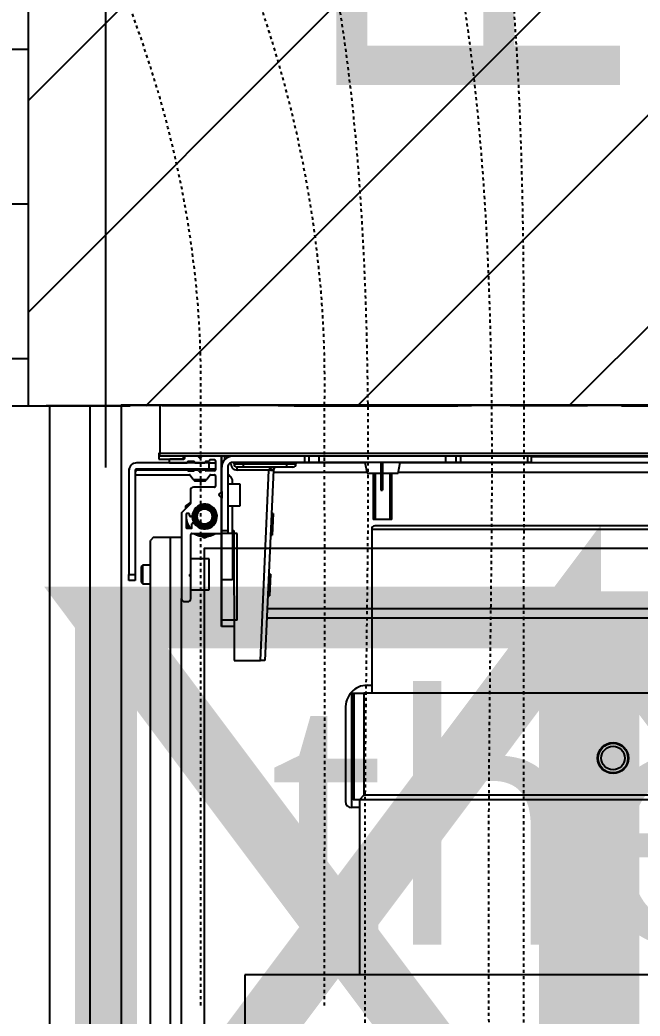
# Model space of a CAD drawing. Extents: x -2932 to 12371, y 2178 to 6224.
# Drawn here: x 4096.17 to 4116.22, y 3458.76 to 3490.94 of the extents above; entities that cross this region are included whole.
import ezdxf
from ezdxf import colors
from ezdxf.entities.mleader import LeaderData, LeaderLine
from ezdxf.math import Vec2, Vec3

# ---------------------------------------------------------------- set-up
doc = ezdxf.new("R2010")
doc.units = 0
doc.header["$PDMODE"] = 67
for name, pattern in [('prlm_ef', [0.165, 0.1, -0.065]), ('Style de ligne -1', [0.41664, 0.20828, -0.20836]), ('Style de ligne -13', [0.147638, 0.098425, -0.049213])]:
    doc.linetypes.add(name, pattern=pattern)
doc.layers.get('0').update_dxf_attribs({"color": 252})
for name, color, linetype, lineweight in [('_GAZELEC-BOITE INCORPO', 36, 'Continuous', 18), ('_GAZELEC-RESERVATION', 1, 'Continuous', 18), ('_GAZELEC-RESERVATION 2', 6, 'Continuous', 18)]:
    doc.layers.add(name, color=color, linetype=linetype, lineweight=lineweight)
for name, color, linetype in [('_GAZELEC-EAU CHAUDE', 1, 'Continuous'), ('B amÈnagement intÈrieur_Hatch', 252, 'Continuous'), ('B aménagement intérieur', 252, 'Continuous'), ('B Général', 252, 'Continuous'), ('C ANNOTATIONS-prestations', 252, 'Continuous'), ('D SURFACES-shab', 252, 'Continuous'), ('F REMPLISSAGE-vert clair', 252, 'Continuous'), ('F REMPLISSAGE-vert foncé', 252, 'Continuous'), ('F REMPLISSAGE-vert hachurÈ_Hatch', 252, 'Continuous'), ('F REMPLISSAGE-vert hachuré', 252, 'Continuous'), ('MTI900_Alu', 252, 'Continuous'), ('prlm-CHAUFF', 30, 'Continuous'), ('prlm-EAU-EF', 161, 'Continuous'), ('prlm-MOD-PB', 123, 'Continuous')]:
    doc.layers.add(name, color=color, linetype=linetype)
doc.styles.add('Arial', font='arial.ttf')
doc.styles.add('prlm-chauff', font='trebucbi.ttf', dxfattribs={"height": 18})
doc.styles.get("Standard").update_dxf_attribs({"font": 'isocp.shx', "height": 15})
doc.dimstyles.new('200', dxfattribs={"dimscale": 0.1, "dimtxt": 150, "dimasz": 25, "dimexe": 50, "dimexo": 50, "dimgap": 20, "dimtad": 1, "dimdec": 0, "dimdsep": 46, "dimtxsty": 'Arial', "dimblk1": 'DOTBLANK', "dimblk2": 'DOTBLANK', "dimsah": 1, "dimcen": 25, "dimclrd": 5, "dimclre": 5, "dimadec": 0, "dimazin": 0, "dimtfac": 1, "dimtdec": 0, "dimtmove": 0, "dimatfit": 3, "dimldrblk": 'DOTBLANK', "dimfxl": 50, "dimtolj": 1, "dimtzin": 0, "dimarcsym": 0})

# ---------------------------------------------------------------- blocks, each defined once
blk = doc.blocks.new('A n1.WC-plan-PMR')
at = {"layer": 'B Général', "linetype": 'Style de ligne -1', "ltscale": 25.4, "flags": 128}
blk.add_lwpolyline([(-114.5, 112.5), (15.5, 112.5), (15.5, 32.5), (-114.5, 32.5)], close=True, dxfattribs=at)
blk = doc.blocks.new('A n1.T2 A 108 (2D)')
at = {"layer": 'B amÈnagement intÈrieur_Hatch', "linetype": 'Continuous'}
h = blk.add_hatch(dxfattribs=at)
h.set_pattern_fill('F_P__SOFFITE', color=256, style=0, pattern_type=2)
h.set_pattern_definition([(45, (0, 0.2205), (-3.52778, 3.30729), [])])
h.paths.add_polyline_path([(228.137, -210.632), (321.137, -210.632), (321.137, -353.957), (228.137, -353.957)])
at = {"layer": 'F REMPLISSAGE-vert hachurÈ_Hatch', "linetype": 'Continuous'}
h = blk.add_hatch(dxfattribs=at)
h.set_pattern_fill('90-0_5 HYDROFUGE_0_5', color=256, angle=90, style=0, pattern_type=2)
h.set_pattern_definition([(180, (1.6667, -3e-21), (5e-14, 5), [])])
h.paths.add_polyline_path([(226.837, -353.957), (228.137, -353.957), (228.137, -210.632), (226.837, -210.632)])
at = {"layer": 'B aménagement intérieur', "linetype": 'Style de ligne -13', "ltscale": 25.4, "flags": 128}
blk.add_lwpolyline([(228.137, -210.632), (321.137, -210.632), (321.137, -353.957), (228.137, -353.957)], close=True, dxfattribs=at)
at = {"layer": 'B Général', "linetype": 'Continuous'}
for p, q in [((228.137, -353.957), (228.137, -210.632)), ((228.137, -353.957), (230.137, -353.957)), ((230.137, -392.957), (230.137, -353.957))]:
    blk.add_line(p, q, dxfattribs=at)
at = {"layer": 'D SURFACES-shab', "lineweight": 18, "flags": 128}
blk.add_lwpolyline([(228.137, -212.132), (321.137, -212.132), (321.137, -353.957), (228.137, -353.957)], close=True, dxfattribs=at)
at = {"layer": 'F REMPLISSAGE-vert clair'}
blk.add_line((228.837, -394.257), (228.837, -353.957), dxfattribs=at)
at = {"layer": 'F REMPLISSAGE-vert foncé'}
blk.add_line((228.837, -394.257), (228.837, -353.957), dxfattribs=at)
at = {"layer": 'F REMPLISSAGE-vert foncé', "linetype": 'Continuous'}
blk.add_line((230.137, -392.957), (230.137, -353.957), dxfattribs=at)
at = {"layer": 'F REMPLISSAGE-vert hachuré', "linetype": 'Continuous'}
blk.add_line((228.137, -353.957), (228.137, -210.632), dxfattribs=at)
at = {"layer": 'B Général', "xscale": -1, "rotation": 90}
blk.add_blockref('A n1.WC-plan-PMR', (288.737, -338.457), dxfattribs=at)
blk = doc.blocks.new('A n1.G 100_80')
at = {"layer": 'B Général', "linetype": 'Continuous'}
blk.add_line((48.52, 43.75), (48.52, -43.75), dxfattribs=at)
at = {"layer": 'B Général', "linetype": 'Continuous', "flags": 128}
blk.add_lwpolyline([(9.5, -45), (9.5, 45), (48.52, 45), (48.52, -45)], close=True, dxfattribs=at)
at = {"layer": 'C ANNOTATIONS-prestations'}
for p, q in [((46.87, 43.75), (46.87, -43.75)), ((46.97, -43.75), (46.97, 43.75)), ((46.85, 1.667), (46.85, -31.75)), ((41.65, -40.287), (41.65, 1.325)), ((41.95, -40.274), (41.95, 1.325)), ((46.35, -36.044), (46.35, 1.5)), ((46.65, 1.6), (46.65, -35.984)), ((46.67, -31.75), (46.67, -31.85)), ((46.87, -31.75), (46.67, -31.75)), ((46.67, -31.85), (46.67, -34.033)), ((46.67, -31.85), (46.87, -31.85)), ((46.87, -34.033), (46.67, -34.033)), ((46.67, -34.033), (46.67, -34.168)), ((46.67, -34.168), (46.67, -34.5)), ((46.67, -34.168), (46.87, -34.168)), ((46.67, -34.5), (46.67, -38.6)), ((46.67, -34.5), (46.87, -34.5)), ((46.32, -36.05), (46.67, -35.98)), ((44.82, -36.25), (44.82, -36.85)), ((44.82, -36.25), (46.32, -36.25)), ((46.32, -36.311), (44.82, -36.311)), ((46.32, -36.55), (46.32, -36.05)), ((45.911, -36.55), (45.775, -36.55)), ((45.775, -36.6), (45.775, -36.55)), ((45.911, -36.6), (45.775, -36.6)), ((46.67, -36.55), (45.911, -36.55)), ((45.911, -36.6), (45.911, -36.55)), ((46.67, -36.6), (45.911, -36.6)), ((46.32, -37.05), (46.32, -36.6)), ((46.32, -36.789), (44.82, -36.789)), ((46.32, -36.85), (44.82, -36.85)), ((46.67, -37.12), (46.32, -37.05)), ((46.35, -40.074), (46.35, -37.056)), ((46.65, -37.116), (46.65, -39.35)), ((46.67, -38.6), (46.67, -38.932)), ((46.67, -38.6), (46.87, -38.6)), ((46.67, -38.932), (46.67, -39.067)), ((46.87, -38.932), (46.67, -38.932)), ((46.67, -39.067), (46.67, -41.4)), ((46.67, -39.067), (46.87, -39.067)), ((46.52, -39.45), (46.52, -39.65)), ((46.67, -39.35), (46.62, -39.35)), ((46.62, -39.65), (46.62, -39.35)), ((46.52, -39.65), (46.52, -41.05)), ((46.62, -39.65), (46.52, -39.65)), ((46.62, -39.65), (46.67, -39.65)), ((46.62, -41.05), (46.62, -39.65)), ((46.413, -40.071), (40.27, -40.35)), ((40.27, -40.5), (46.42, -40.221)), ((43.056, -40.173), (42.354, -40.205)), ((42.357, -40.255), (42.354, -40.205)), ((43.056, -40.173), (43.058, -40.223)), ((45.018, -40.084), (44.316, -40.116)), ((44.319, -40.166), (44.316, -40.116)), ((45.018, -40.084), (45.02, -40.134)), ((46.425, -40.07), (46.413, -40.071)), ((46.413, -40.071), (46.42, -40.221)), ((46.42, -40.221), (46.425, -40.22)), ((46.42, -40.221), (46.42, -41.25)), ((40.27, -40.35), (40.27, -40.5)), ((40.27, -41.351), (40.27, -40.5)), ((45.27, -41.15), (45.97, -41.15)), ((45.27, -41.55), (45.27, -41.15)), ((45.97, -41.15), (45.97, -41.55)), ((46.52, -41.05), (46.52, -41.25)), ((46.62, -41.05), (46.52, -41.05)), ((46.67, -41.05), (46.62, -41.05)), ((46.62, -41.35), (46.62, -41.05)), ((44.47, -41.36), (40.27, -41.351)), ((41.37, -41.353), (41.37, -41.75)), ((41.57, -41.25), (44.37, -41.25)), ((41.57, -41.25), (41.57, -41.75)), ((42.87, -41.4), (42.87, -41.75)), ((44.37, -41.4), (42.87, -41.4)), ((44.37, -41.25), (44.37, -41.4)), ((44.37, -41.4), (44.37, -41.55)), ((44.37, -41.4), (45.27, -41.4)), ((44.472, -41.4), (44.47, -41.36)), ((45.97, -41.4), (46.067, -41.4)), ((46.42, -41.25), (46.52, -41.25)), ((46.62, -41.35), (46.67, -41.35)), ((41.37, -41.75), (41.57, -41.75)), ((41.57, -41.75), (42.87, -41.75)), ((42.87, -41.75), (44.37, -41.75)), ((44.37, -41.55), (44.37, -41.75)), ((44.47, -41.55), (44.37, -41.55)), ((44.37, -41.75), (44.4, -41.75)), ((44.37, -42.72), (44.37, -41.78)), ((44.4, -41.75), (45.508, -41.75)), ((46.52, -41.55), (44.47, -41.55)), ((44.47, -41.75), (44.47, -41.55)), ((45.732, -41.75), (45.508, -41.75)), ((45.529, -41.759), (45.599, -41.829)), ((45.641, -41.829), (45.711, -41.759)), ((45.732, -41.75), (46.84, -41.75)), ((46.765, -41.65), (46.87, -41.65)), ((46.84, -41.75), (46.87, -41.75)), ((42.55, -42.15), (43.55, -42.15)), ((42.55, -42.75), (42.55, -42.15)), ((43.55, -42.15), (43.55, -42.75)), ((45.114, -41.95), (44.726, -41.95)), ((45.87, -41.98), (45.87, -42.66)), ((46.24, -41.95), (45.9, -41.95)), ((46.133, -42.221), (46.257, -42.134)), ((46.27, -42.109), (46.27, -41.98)), ((46.4, -41.98), (46.4, -42.252)), ((46.72, -41.95), (46.43, -41.95)), ((46.45, -41.95), (46.45, -42.15)), ((46.45, -42.15), (46.45, -44.5)), ((46.45, -42.15), (46.65, -42.15)), ((46.65, -42.15), (46.65, -41.95)), ((46.65, -42.15), (46.65, -44.5)), ((46.7, -42.15), (46.7, -42.251)), ((46.72, -42.15), (46.7, -42.15)), ((46.75, -41.98), (46.75, -42.12)), ((44.278, -42.2), (44.22, -42.3)), ((44.22, -42.3), (44.278, -42.4)), ((46.07, -42.27), (46.09, -42.25)), ((46.07, -42.63), (46.07, -42.27)), ((46.07, -42.293), (46.12, -42.293)), ((46.09, -42.65), (46.09, -42.25)), ((46.09, -42.25), (46.12, -42.25)), ((46.12, -42.654), (46.12, -42.246)), ((46.371, -42.429), (46.411, -42.388)), ((46.411, -42.512), (46.371, -42.471)), ((46.4, -42.25), (46.45, -42.25)), ((46.4, -42.293), (46.45, -42.293)), ((46.42, -42.28), (46.42, -42.367)), ((46.65, -42.595), (46.65, -42.31)), ((46.661, -42.249), (46.7, -42.21)), ((46.661, -42.287), (46.661, -42.249)), ((46.821, -42.429), (46.87, -42.379)), ((46.87, -42.521), (46.821, -42.471)), ((46.835, -42.486), (46.835, -42.414)), ((42.27, -42.75), (42.958, -42.75)), ((42.958, -42.75), (43.082, -42.75)), ((42.979, -42.759), (42.999, -42.779)), ((43.041, -42.779), (43.061, -42.759)), ((43.082, -42.75), (44.34, -42.75)), ((44.54, -42.87), (44.54, -42.74)), ((44.57, -42.71), (44.68, -42.71)), ((44.71, -42.68), (44.71, -42.657)), ((44.92, -42.729), (44.92, -42.76)), ((44.95, -42.79), (44.99, -42.79)), ((45.321, -42.769), (45.049, -43.041)), ((45.27, -42.906), (45.328, -42.806)), ((45.77, -42.76), (45.342, -42.76)), ((46.07, -42.607), (46.12, -42.607)), ((46.09, -42.65), (46.07, -42.63)), ((46.12, -42.65), (46.09, -42.65)), ((46.257, -42.766), (46.133, -42.679)), ((46.27, -44.52), (46.27, -42.791)), ((46.4, -42.607), (46.45, -42.607)), ((46.45, -42.65), (46.4, -42.65)), ((46.4, -42.827), (46.4, -42.653)), ((46.42, -42.533), (46.42, -42.625)), ((46.661, -42.65), (46.661, -42.618)), ((46.7, -42.69), (46.661, -42.65)), ((46.7, -42.654), (46.7, -42.826)), ((15.5, -43.05), (42.27, -43.05)), ((42.17, -42.95), (42.17, -42.85)), ((45.028, -43.05), (42.27, -43.05)), ((44.25, -43.4), (44.25, -43.05)), ((44.54, -42.854), (44.566, -42.9)), ((44.99, -42.9), (44.57, -42.9)), ((45.02, -42.82), (45.02, -42.87)), ((45.184, -42.906), (45.27, -42.906)), ((46.42, -42.855), (46.42, -44.45)), ((46.65, -43.42), (46.65, -42.885)), ((46.77, -42.98), (46.77, -43.42)), ((46.77, -43.78), (46.77, -42.98)), ((46.77, -42.98), (46.87, -42.98)), ((46.84, -42.95), (46.8, -42.95)), ((13.55, -43.4), (44.25, -43.4)), ((44.25, -43.95), (44.25, -43.4)), ((46.74, -43.45), (46.68, -43.45)), ((46.87, -43.75), (46.97, -43.75)), ((46.97, -43.75), (46.97, -43.78)), ((47.42, -43.75), (46.97, -43.75)), ((48.52, -43.75), (47.42, -43.75)), ((13.65, -44.05), (44.15, -44.05)), ((42.75, -44.3), (42.75, -44.05)), ((43.35, -44.05), (43.35, -44.3)), ((44.25, -43.95), (44.15, -44.05)), ((46.97, -43.78), (46.77, -43.78)), ((42.75, -44.3), (43.35, -44.3)), ((42.8, -44.35), (42.75, -44.3)), ((43.3, -44.35), (42.8, -44.35)), ((43.35, -44.3), (43.3, -44.35)), ((43.05, -44.55), (42.85, -44.55)), ((42.85, -44.55), (42.85, -44.75)), ((46.4, -44.55), (43.05, -44.55)), ((43.05, -44.75), (43.05, -44.55)), ((46.32, -44.55), (46.3, -44.55)), ((42.85, -44.75), (43.05, -44.75)), ((46.4, -44.75), (43.05, -44.75))]:
    blk.add_line(p, q, dxfattribs=at)
at = {"layer": 'C ANNOTATIONS-prestations', "flags": 128}
for points in [[(46.52, -39.45, -0.198912), (46.549, -39.379, -0.198912), (46.62, -39.35)], [(46.52, -39.97, -0.193016), (46.492, -40.039, -0.193016), (46.425, -40.07)], [(46.067, -41.4, -0.109774), (46.151, -41.419, -0.109774), (46.22, -41.472)], [(46.302, -41.55, -0.028434), (46.259, -41.513, -0.028434), (46.22, -41.472)], [(46.663, -41.445, -0.227222), (46.495, -41.406, -0.227222), (46.42, -41.25)], [(46.62, -41.35, -0.198912), (46.549, -41.321, -0.198912), (46.52, -41.25)], [(46.87, -41.4, -0.198912), (46.767, -41.647, -0.198912), (46.52, -41.75)], [(46.67, -41.4, -0.198912), (46.626, -41.506, -0.198912), (46.52, -41.55)], [(44.37, -41.78, -0.198912), (44.379, -41.759, -0.198912), (44.4, -41.75)], [(45.508, -41.75, -0.098491), (45.519, -41.752, -0.098491), (45.529, -41.759)], [(45.641, -41.829, -0.198912), (45.62, -41.837, -0.198912), (45.599, -41.829)], [(45.711, -41.759, -0.098491), (45.721, -41.752, -0.098491), (45.732, -41.75)], [(46.84, -41.75, -0.198912), (46.861, -41.759, -0.198912), (46.87, -41.78)], [(44.37, -42.646, -0.14145), (44.27, -42.3, -0.14145), (44.37, -41.954)], [(44.37, -42.54, -0.103148), (44.32, -42.3, -0.103148), (44.37, -42.06)], [(44.697, -42.632, -0.366532), (44.556, -42.134, -0.366532), (45.023, -41.913, -0.366532), (45.318, -42.338, -0.366532), (44.948, -42.699)], [(45.87, -41.98, -0.198912), (45.879, -41.959, -0.198912), (45.9, -41.95)], [(46.24, -41.95, -0.198912), (46.261, -41.959, -0.198912), (46.27, -41.98)], [(46.27, -42.109, -0.120588), (46.267, -42.123, -0.120588), (46.257, -42.134)], [(46.4, -41.98, -0.198912), (46.409, -41.959, -0.198912), (46.43, -41.95)], [(46.72, -41.95, -0.198912), (46.741, -41.959, -0.198912), (46.75, -41.98)], [(46.75, -42.12, -0.198912), (46.741, -42.141, -0.198912), (46.72, -42.15)], [(46.12, -42.246, -0.120588), (46.123, -42.232, -0.120588), (46.133, -42.221)], [(46.371, -42.471, -0.198912), (46.362, -42.45, -0.198912), (46.371, -42.429)], [(46.42, -42.28, -0.155096), (46.406, -42.269, -0.155096), (46.4, -42.252)], [(46.42, -42.367, -0.098491), (46.418, -42.378, -0.098491), (46.411, -42.388)], [(46.661, -42.249, -0.013224), (46.655, -42.25, -0.013224), (46.65, -42.25)], [(46.65, -42.31, -0.17724), (46.657, -42.291, -0.17724), (46.675, -42.28)], [(46.7, -42.251, -0.17724), (46.693, -42.27, -0.17724), (46.675, -42.28)], [(46.821, -42.471, -0.198912), (46.812, -42.45, -0.198912), (46.821, -42.429)], [(42.17, -42.85, -0.198912), (42.199, -42.779, -0.198912), (42.27, -42.75)], [(42.958, -42.75, -0.098491), (42.969, -42.752, -0.098491), (42.979, -42.759)], [(43.041, -42.779, -0.198912), (43.02, -42.787, -0.198912), (42.999, -42.779)], [(43.061, -42.759, -0.098491), (43.071, -42.752, -0.098491), (43.082, -42.75)], [(44.37, -42.72, -0.198912), (44.361, -42.741, -0.198912), (44.34, -42.75)], [(44.54, -42.74, -0.198912), (44.549, -42.719, -0.198912), (44.57, -42.71)], [(44.92, -42.9, -0.085942), (44.718, -42.865, -0.085942), (44.54, -42.764)], [(44.71, -42.68, -0.198912), (44.701, -42.701, -0.198912), (44.68, -42.71)], [(44.697, -42.632, -0.122946), (44.706, -42.643, -0.122946), (44.71, -42.657)], [(44.92, -42.7, -0.074153), (44.803, -42.683, -0.074153), (44.697, -42.632)], [(44.92, -42.729, -0.189855), (44.928, -42.708, -0.189855), (44.948, -42.699)], [(44.948, -42.699, -0.008728), (44.934, -42.7, -0.008728), (44.92, -42.7)], [(44.95, -42.79, -0.198912), (44.929, -42.781, -0.198912), (44.92, -42.76)], [(44.99, -42.79, -0.198912), (45.011, -42.799, -0.198912), (45.02, -42.82)], [(45.379, -42.76, -0.041018), (45.298, -42.829, -0.041018), (45.207, -42.883)], [(45.321, -42.769, -0.098491), (45.331, -42.762, -0.098491), (45.342, -42.76)], [(45.87, -42.66, -0.198912), (45.841, -42.731, -0.198912), (45.77, -42.76)], [(46.133, -42.679, -0.120588), (46.123, -42.668, -0.120588), (46.12, -42.654)], [(46.257, -42.766, -0.120588), (46.267, -42.777, -0.120588), (46.27, -42.791)], [(46.4, -42.653, -0.155096), (46.406, -42.636, -0.155096), (46.42, -42.625)], [(46.411, -42.512, -0.098491), (46.418, -42.522, -0.098491), (46.42, -42.533)], [(46.675, -42.625, -0.17724), (46.657, -42.614, -0.17724), (46.65, -42.595)], [(46.65, -42.65, -0.013224), (46.655, -42.65, -0.013224), (46.661, -42.65)], [(46.675, -42.625, -0.17724), (46.693, -42.635, -0.17724), (46.7, -42.654)], [(42.27, -43.05, -0.198912), (42.199, -43.021, -0.198912), (42.17, -42.95)], [(44.67, -42.9, -0.02871), (44.603, -42.867, -0.02871), (44.54, -42.827)], [(44.57, -42.9, -0.198912), (44.549, -42.891, -0.198912), (44.54, -42.87)], [(45.009, -42.893, -0.018566), (44.965, -42.898, -0.018566), (44.92, -42.9)], [(45.02, -42.87, -0.198912), (45.011, -42.891, -0.198912), (44.99, -42.9)], [(45.049, -43.041, -0.098491), (45.039, -43.048, -0.098491), (45.028, -43.05)], [(46.42, -42.855, -0.155096), (46.406, -42.844, -0.155096), (46.4, -42.827)], [(46.65, -42.885, -0.17724), (46.657, -42.866, -0.17724), (46.675, -42.855)], [(46.7, -42.826, -0.17724), (46.693, -42.845, -0.17724), (46.675, -42.855)], [(46.77, -42.98, -0.198912), (46.779, -42.959, -0.198912), (46.8, -42.95)], [(46.87, -42.92, -0.198912), (46.861, -42.941, -0.198912), (46.84, -42.95)], [(46.68, -43.45, -0.198912), (46.659, -43.441, -0.198912), (46.65, -43.42)], [(46.77, -43.42, -0.198912), (46.761, -43.441, -0.198912), (46.74, -43.45)], [(46.3, -44.55, -0.198912), (46.279, -44.541, -0.198912), (46.27, -44.52)], [(46.42, -44.45, -0.198912), (46.391, -44.521, -0.198912), (46.32, -44.55)], [(46.65, -44.5, -0.198912), (46.577, -44.677, -0.198912), (46.4, -44.75)], [(46.45, -44.5, -0.198912), (46.435, -44.535, -0.198912), (46.4, -44.55)]]:
    blk.add_lwpolyline(points, format="xyb", dxfattribs=at)
at = {"layer": 'C ANNOTATIONS-prestations'}
for radius in [0.35, 0.3, 0.25]:
    blk.add_circle((44.92, -42.3), radius, dxfattribs=at)
for points, knots in [([(46.425, -40.22), (46.423, -40.181), (46.422, -40.129), (46.422, -40.102), (46.422, -40.083), (46.423, -40.074), (46.424, -40.072), (46.424, -40.07), (46.424, -40.07), (46.424, -40.07), (46.425, -40.07)], [0, 0, 0, 1, 2, 3, 4, 5, 6, 7, 7, 8, 8, 8]), ([(46.52, -39.97), (46.52, -40.004), (46.513, -40.068), (46.501, -40.117), (46.491, -40.146), (46.48, -40.171), (46.467, -40.191), (46.457, -40.203), (46.447, -40.212), (46.433, -40.219), (46.426, -40.22), (46.425, -40.22), (46.425, -40.22)], [0, 0, 0, 1, 2, 3, 4, 5, 6, 7, 8, 9, 9, 10, 10, 10])]:
    blk.add_open_spline(points, degree=2, knots=knots, dxfattribs=at)
blk = doc.blocks.new('xi.txt-trappes3cep')
at = {"layer": 'prlm-MOD-PB', "insert": (0, 0), "char_height": 10, "width": 184.94633, "attachment_point": 1, "rotation": 360, "style": 'prlm-chauff'}
blk.add_mtext('{\\fCalibri|b0|i0|c0|p34;\\H0.91667x;Prévoir trappe de visite en pied de gaine des conduits 3CEP}', dxfattribs=at)
blk = doc.blocks.new('A n1.MTI900_Alu_390')
at = {"layer": 'MTI900_Alu', "color": 1, "linetype": 'Continuous'}
for p, q in [((4.34, -0.405), (4.34, -3.475)), ((4.405, -0.415), (4.405, -3.465)), ((4.305, -0.6), (4.305, -3.277)), ((4.0071, -3.6913), (4.035, -3.077)), ((4.05, -3.077), (4.0221, -3.692)), ((4.035, -3.077), (4.05, -3.077)), ((4.1351, -3.077), (4.05, -3.077)), ((4.136, -3.497), (4.1351, -3.077)), ((4.0287, -3.215), (-0.1325, -3.215)), ((4.125, -3.207), (4.125, -3.487)), ((4.125, -3.207), (4.175, -3.207)), ((4.1353, -3.187), (4.175, -3.187)), ((4.175, -3.187), (4.175, -3.207)), ((4.175, -3.207), (4.175, -3.337)), ((4.0274, -3.245), (-0.1325, -3.245)), ((4.275, -3.277), (4.275, -3.3458)), ((4.295, -3.267), (4.285, -3.267)), ((4.305, -3.5528), (4.305, -3.277)), ((4.0173, -3.3556), (4.0205, -3.2854)), ((4.0255, -3.2857), (4.0205, -3.2854)), ((4.215, -3.305), (4.215, -3.405)), ((4.275, -3.305), (4.215, -3.305)), ((4.14, -3.337), (4.175, -3.337)), ((4.14, -3.487), (4.14, -3.337)), ((4.175, -3.337), (4.175, -3.487)), ((4.275, -3.3458), (4.275, -3.3582)), ((4.43, -3.325), (4.405, -3.325)), ((4.43, -3.325), (4.43, -3.385)), ((4.435, -3.33), (4.43, -3.325)), ((4.435, -3.38), (4.435, -3.33)), ((4.455, -3.355), (4.455, -3.335)), ((4.455, -3.335), (4.475, -3.335)), ((4.475, -3.335), (4.475, -3.355)), ((4.0173, -3.3556), (4.0223, -3.3558)), ((4.275, -3.3582), (4.275, -3.484)), ((4.2759, -3.3479), (4.2779, -3.3499)), ((4.2779, -3.3541), (4.2759, -3.3561)), ((4.455, -3.69), (4.455, -3.355)), ((4.475, -3.355), (4.455, -3.355)), ((4.475, -3.69), (4.475, -3.355)), ((4.215, -3.405), (4.275, -3.405)), ((4.405, -3.385), (4.43, -3.385)), ((4.43, -3.385), (4.435, -3.38)), ((4.22, -3.4778), (4.23, -3.472)), ((4.23, -3.472), (4.24, -3.4778)), ((4.34, -3.475), (4.305, -3.475)), ((4.395, -3.475), (4.34, -3.475)), ((4.395, -3.475), (4.405, -3.465)), ((4.0084, -3.5518), (4.0116, -3.4816)), ((4.0166, -3.4819), (4.0116, -3.4816)), ((4.125, -3.487), (4.14, -3.487)), ((4.14, -3.4972), (4.136, -3.497)), ((4.14, -3.487), (4.155, -3.487)), ((4.14, -3.487), (4.14, -3.577)), ((4.155, -3.487), (4.175, -3.487)), ((4.155, -3.497), (4.155, -3.487)), ((4.155, -3.702), (4.155, -3.497)), ((4.175, -3.497), (4.155, -3.497)), ((4.175, -3.487), (4.175, -3.49)), ((4.175, -3.49), (4.175, -3.6008)), ((4.272, -3.487), (4.178, -3.487)), ((4.271, -3.507), (4.271, -3.518)), ((4.287, -3.504), (4.274, -3.504)), ((4.2854, -3.504), (4.29, -3.5066)), ((4.29, -3.549), (4.29, -3.507)), ((3.625, -3.532), (3.685, -3.532)), ((3.625, -3.532), (3.625, -3.682)), ((3.6311, -3.682), (3.6311, -3.532)), ((3.6789, -3.682), (3.6789, -3.532)), ((3.685, -3.682), (3.685, -3.532)), ((4.195, -3.5614), (4.195, -3.5226)), ((4.268, -3.521), (4.2657, -3.521)), ((4.0084, -3.5518), (4.0134, -3.552)), ((4.2729, -3.542), (4.276, -3.542)), ((4.2769, -3.5821), (4.3041, -3.5549)), ((4.279, -3.545), (4.279, -3.549)), ((4.282, -3.552), (4.287, -3.552)), ((4.2906, -3.5684), (4.2906, -3.577)), ((4.115, -3.577), (4.115, -3.647)), ((4.155, -3.577), (4.115, -3.577)), ((4.175, -3.6232), (4.175, -3.6008)), ((4.1759, -3.6029), (4.1829, -3.6099)), ((4.276, -3.627), (4.276, -3.5842)), ((4.2906, -3.577), (4.2806, -3.5828)), ((3.655, -3.6411), (3.655, -3.6275)), ((3.66, -3.6275), (3.655, -3.6275)), ((3.66, -3.6411), (3.66, -3.6275)), ((4.175, -3.6232), (4.175, -3.734)), ((4.1829, -3.6141), (4.1759, -3.6211)), ((3.655, -3.717), (3.655, -3.6411)), ((3.66, -3.6411), (3.655, -3.6411)), ((3.66, -3.717), (3.66, -3.6411)), ((4.115, -3.647), (4.155, -3.647)), ((4.14, -3.647), (4.14, -3.6567)), ((4.195, -3.674), (4.195, -3.64)), ((4.198, -3.637), (4.266, -3.637)), ((4.2221, -3.6633), (4.2134, -3.6757)), ((4.2654, -3.662), (4.2246, -3.662)), ((4.227, -3.657), (4.225, -3.659)), ((4.265, -3.659), (4.225, -3.659)), ((4.225, -3.659), (4.225, -3.662)), ((4.263, -3.657), (4.227, -3.657)), ((4.2293, -3.657), (4.2293, -3.662)), ((4.2607, -3.657), (4.2607, -3.662)), ((4.265, -3.659), (4.263, -3.657)), ((4.265, -3.662), (4.265, -3.659)), ((4.2766, -3.6757), (4.2679, -3.6633)), ((3.6044, -3.685), (-0.15, -3.685)), ((3.605, -3.682), (3.598, -3.717)), ((3.655, -3.682), (3.605, -3.682)), ((3.705, -3.682), (3.66, -3.682)), ((3.712, -3.717), (3.705, -3.682)), ((4.0074, -3.685), (3.7056, -3.685)), ((4.007, -3.6925), (4.0071, -3.6913)), ((4.0071, -3.6913), (4.0221, -3.692)), ((4.0221, -3.692), (4.022, -3.6925)), ((4.0221, -3.692), (4.125, -3.692)), ((4.125, -3.692), (4.125, -3.702)), ((4.195, -3.722), (4.195, -3.693)), ((4.195, -3.695), (4.215, -3.695)), ((4.2109, -3.677), (4.198, -3.677)), ((4.198, -3.69), (4.2252, -3.69)), ((4.215, -3.695), (4.45, -3.695)), ((4.215, -3.695), (4.215, -3.715)), ((4.225, -3.69), (4.225, -3.695)), ((4.228, -3.692), (4.2367, -3.692)), ((4.2293, -3.69), (4.2293, -3.695)), ((4.2429, -3.6871), (4.2388, -3.6911)), ((4.2512, -3.6911), (4.2471, -3.6871)), ((4.2533, -3.692), (4.2625, -3.692)), ((4.2607, -3.69), (4.2607, -3.695)), ((4.265, -3.695), (4.265, -3.69)), ((4.2827, -3.69), (4.2653, -3.69)), ((4.452, -3.677), (4.2791, -3.677)), ((4.2855, -3.692), (4.445, -3.692)), ((4.455, -3.682), (4.455, -3.68)), ((-0.16, -3.715), (3.5984, -3.715)), ((3.175, -3.717), (3.185, -3.717)), ((3.175, -3.737), (3.175, -3.717)), ((3.185, -3.717), (3.4033, -3.717)), ((3.185, -3.717), (3.185, -3.737)), ((3.4033, -3.737), (3.4033, -3.717)), ((3.4033, -3.717), (3.4168, -3.717)), ((3.4168, -3.717), (3.45, -3.717)), ((3.4168, -3.717), (3.4168, -3.737)), ((3.45, -3.717), (3.86, -3.717)), ((3.45, -3.717), (3.45, -3.737)), ((3.7116, -3.715), (3.935, -3.715)), ((3.86, -3.717), (3.8932, -3.717)), ((3.86, -3.717), (3.86, -3.737)), ((3.8932, -3.717), (3.9067, -3.717)), ((3.8932, -3.737), (3.8932, -3.717)), ((3.9067, -3.717), (4.14, -3.717)), ((3.9067, -3.717), (3.9067, -3.737)), ((3.935, -3.717), (3.935, -3.712)), ((3.965, -3.712), (3.935, -3.712)), ((3.945, -3.702), (3.965, -3.702)), ((3.965, -3.702), (4.105, -3.702)), ((3.965, -3.712), (3.965, -3.702)), ((3.965, -3.712), (3.965, -3.717)), ((4.105, -3.712), (3.965, -3.712)), ((4.105, -3.702), (4.125, -3.702)), ((4.105, -3.712), (4.105, -3.702)), ((4.105, -3.717), (4.105, -3.712)), ((4.135, -3.712), (4.105, -3.712)), ((4.135, -3.712), (4.135, -3.717)), ((4.165, -3.7265), (4.165, -3.737)), ((4.215, -3.715), (4.195, -3.715)), ((4.198, -3.725), (4.212, -3.725)), ((4.215, -3.715), (4.45, -3.715)), ((4.215, -3.72), (4.2251, -3.72)), ((4.215, -3.722), (4.215, -3.72)), ((4.2249, -3.7161), (4.221, -3.72)), ((4.2287, -3.7161), (4.2249, -3.7161)), ((4.2595, -3.715), (4.231, -3.715)), ((4.2429, -3.7321), (4.2379, -3.737)), ((4.2521, -3.737), (4.2471, -3.7321)), ((4.2651, -3.7161), (4.2618, -3.7161)), ((4.269, -3.72), (4.2651, -3.7161)), ((4.2654, -3.72), (4.2826, -3.72)), ((4.342, -3.715), (4.2885, -3.715)), ((4.295, -3.734), (4.295, -3.73)), ((4.298, -3.727), (4.342, -3.727)), ((4.378, -3.727), (4.298, -3.727)), ((4.298, -3.727), (4.298, -3.737)), ((4.345, -3.724), (4.345, -3.718)), ((4.378, -3.747), (4.378, -3.727)), ((-4.375, -3.737), (4.375, -3.737)), ((4.375, -3.747), (-4.375, -3.747)), ((-0.1667, -3.735), (3.175, -3.735)), ((4.175, -3.734), (4.175, -3.737)), ((4.2486, -3.7335), (4.2414, -3.7335)), ((4.375, -3.737), (4.375, -3.747)), ((4.375, -3.747), (4.378, -3.747)), ((4.375, -3.792), (4.375, -3.747)), ((4.375, -3.902), (4.375, -3.792)), ((-4.375, -3.902), (4.375, -3.902))]:
    blk.add_line(p, q, dxfattribs=at)
for radius in [0.035, 0.03, 0.025]:
    blk.add_circle((4.23, -3.542), radius, dxfattribs=at)
for centre, radius, start, end in [((4.285, -3.277), 0.01, 90, 180), ((4.295, -3.277), 0.01, 0, 90), ((4.278, -3.3458), 0.003, 180, 225), ((4.278, -3.3582), 0.003, 135, 180), ((4.2758, -3.352), 0.003, 315, 45), ((4.178, -3.49), 0.003, 90, 180), ((4.23, -3.542), 0.04, 33.9272, 355.9994), ((4.23, -3.542), 0.065, 57.7958, 122.2042), ((4.23, -3.542), 0.06, 66.4435, 113.5565), ((4.274, -3.507), 0.003, 90, 180), ((4.272, -3.484), 0.003, 270, 0), ((4.23, -3.542), 0.06, 0, 39.2965), ((4.23, -3.542), 0.065, 22.6199, 35.7758), ((4.287, -3.507), 0.003, 0, 90), ((4.2657, -3.518), 0.003, 213.9272, 270), ((4.23, -3.542), 0.04, 0, 33.9272), ((4.268, -3.518), 0.003, 270, 0), ((4.2729, -3.545), 0.003, 90, 175.9994), ((4.23, -3.542), 0.04, 355.9994, 0), ((4.276, -3.545), 0.003, 0, 90), ((4.23, -3.542), 0.065, 315.0475, 333.838), ((4.282, -3.549), 0.003, 180, 270), ((4.287, -3.549), 0.003, 270, 0), ((4.23, -3.542), 0.06, 351.491, 0), ((4.302, -3.5528), 0.003, 315, 0), ((4.178, -3.6008), 0.003, 180, 225), ((4.279, -3.5842), 0.003, 135, 180), ((4.178, -3.6232), 0.003, 135, 180), ((4.1808, -3.612), 0.003, 315, 45), ((4.266, -3.627), 0.01, 270, 0), ((4.16, -3.6567), 0.02, 180, 230.1159), ((4.198, -3.64), 0.003, 90, 180), ((4.2246, -3.665), 0.003, 90, 145.008), ((4.2654, -3.665), 0.003, 34.992, 90), ((3.997, -3.692), 0.01, 270, 357.3974), ((4.125, -3.712), 0.02, 347.588, 90), ((4.1151, -3.7104), 0.05, 37.0861, 50.1159), ((4.198, -3.674), 0.003, 180, 270), ((4.198, -3.693), 0.003, 90, 180), ((4.2109, -3.674), 0.003, 270, 325.008), ((4.2252, -3.693), 0.003, 19.4712, 90), ((4.2367, -3.689), 0.003, 270, 315), ((4.245, -3.6892), 0.003, 45, 135), ((4.2533, -3.689), 0.003, 225, 270), ((4.2653, -3.693), 0.003, 90, 160.5288), ((4.2791, -3.674), 0.003, 214.992, 270), ((4.2827, -3.693), 0.003, 19.4712, 90), ((4.445, -3.682), 0.01, 270, 0), ((4.45, -3.69), 0.025, 270, 0), ((4.45, -3.69), 0.005, 270, 0), ((4.452, -3.68), 0.003, 0, 90), ((3.945, -3.712), 0.01, 90, 180), ((4.125, -3.712), 0.01, 0, 90), ((4.14, -3.702), 0.035, 270, 0), ((4.14, -3.702), 0.015, 270, 0), ((4.198, -3.722), 0.003, 180, 270), ((4.212, -3.722), 0.003, 270, 0), ((4.215, -3.715), 0.01, 353.9388, 0), ((4.2251, -3.717), 0.003, 270, 350.4059), ((4.231, -3.718), 0.003, 90, 170.4059), ((4.245, -3.7342), 0.003, 45, 135), ((4.2595, -3.718), 0.003, 9.5941, 90), ((4.2654, -3.717), 0.003, 189.5941, 270), ((4.275, -3.715), 0.01, 180, 186.0612), ((4.2826, -3.717), 0.003, 270, 350.4059), ((4.2885, -3.718), 0.003, 90, 170.4059), ((4.298, -3.73), 0.003, 90, 180), ((4.342, -3.718), 0.003, 0, 90), ((4.342, -3.724), 0.003, 270, 0), ((4.178, -3.734), 0.003, 180, 270), ((4.292, -3.734), 0.003, 270, 0)]:
    blk.add_arc(centre, radius, start, end, dxfattribs=at)
for centre, major_axis, ratio, start_param, end_param in [((3.997, -3.692), (-0.025, 0), 0.4, 1.570796, 3.096169), ((4.022, -3.6931), (-0.015, 0.0007), 0.045361, -1.568734, 0)]:
    blk.add_ellipse(centre, major_axis=major_axis, ratio=ratio, start_param=start_param, end_param=end_param, dxfattribs=at)
blk = doc.blocks.new('xi.thema+')
at = {"layer": 'prlm-CHAUFF', "color": 0}
blk.add_lwpolyline([(-20.9, 0), (-20.9, 34.4), (20.9, 34.4), (20.9, 0)], close=True, dxfattribs=at)
at = {"layer": 'prlm-CHAUFF', "color": 0, "insert": (0, 25.539), "char_height": 8, "width": 7.19706, "attachment_point": 5, "style": 'prlm-chauff'}
blk.add_mtext('thema+', dxfattribs=at)
blk = doc.blocks.new('xi.uta-yzen-d')
at = {"layer": 'prlm-CHAUFF', "ltscale": 50}
for p, q in [((-20.9, 35.12), (-36.3, 35.12)), ((-36.4, 35.02), (-20.8, 35.02)), ((-36.4, 35.02), (-36.4, 29.72)), ((-36.55, 29.97), (-36.4, 29.97)), ((-37.056, 29.72), (-36.65, 29.72)), ((-37.056, 29.72), (-37.056, 26.02)), ((-37, 29.72), (-37, 26.27)), ((-36.98, 29.72), (-36.98, 26.27)), ((-20.55, 29.72), (-36.65, 29.72)), ((-36.65, 29.72), (-36.65, 26.42)), ((-37.25, 29.216), (-37.25, 26.22)), ((-37, 28.42), (-36.98, 28.42)), ((-36.98, 28.07), (-37, 28.07)), ((-37, 27.693), (-36.98, 27.693)), ((-36.98, 27.343), (-37, 27.343)), ((-37, 27.293), (-36.98, 27.293)), ((-36.98, 27.193), (-37, 27.193)), ((-36.65, 26.42), (-36.8, 26.27)), ((-20.55, 26.42), (-36.65, 26.42)), ((-36.98, 26.27), (-37, 26.27)), ((-36.8, 26.27), (-36.98, 26.27)), ((-20.4, 26.27), (-36.8, 26.27)), ((-36.8, 26.27), (-36.8, 20.62)), ((-36.8, 26.02), (-37.05, 26.02))]:
    blk.add_line(p, q, dxfattribs=at)
blk.add_lwpolyline([(-40.5, 20.62), (-40.5, 3.9), (40.5, 3.9), (40.5, 20.62)], close=True, dxfattribs=at)
for radius in [0.5, 0.48, 0.38]:
    blk.add_circle((-28.6, 27.62), radius, dxfattribs=at)
for centre, radius, start, end in [((-36.3, 35.02), 0.1, 90, 180), ((-36.55, 29.27), 0.7, 90, 136.2731), ((-36.475, 29.24), 0.776, 138.5248, 181.7675), ((-37.05, 26.22), 0.2, 180, 268.3239), ((-37.05, 26.22), 0.2, 268.3239, 270)]:
    blk.add_arc(centre, radius, start, end, dxfattribs=at)
for centre, major_axis, ratio, start_param, end_param in [((-36.55, 28.959), (-0.45, 0), 0.974723, 5.983927, 6.283185), ((-36.55, 28.603), (-0.45, 0), 0.974723, 5.983927, 6.283185), ((-35.75, 28.603), (-1.25, 0), 0.146694, 0, 0.179125)]:
    blk.add_ellipse(centre, major_axis=major_axis, ratio=ratio, start_param=start_param, end_param=end_param, dxfattribs=at)
blk.add_open_spline([(-36.982, 29.391), (-36.986, 29.379), (-36.989, 29.366), (-36.997, 29.324), (-37, 29.294), (-37, 29.265)], degree=3, knots=[0.8185803, 0.8185803, 0.8185803, 0.8185803, 0.875, 0.875, 1, 1, 1, 1], dxfattribs=at)
blk = doc.blocks.new('_DOTBLANK')
at = {"color": 0, "linetype": 'ByBlock'}
blk.add_line((-0.5, 0), (-1, 0), dxfattribs=at)
blk.add_circle((0, 0), 0.5, dxfattribs=at)
blk = doc.blocks.new('*D309')
at = {"layer": '_GAZELEC-BOITE INCORPO', "color": 5, "lineweight": -2, "transparency": 16777216}
for p, q in [((4098.952, 3476.488), (4098.952, 3522.462)), ((4130.197, 3476.488), (4130.197, 3522.462)), ((4127.697, 3517.462), (4101.452, 3517.462))]:
    blk.add_line(p, q, dxfattribs=at)
at = {"layer": 'Defpoints', "color": 0, "transparency": 16777216}
for p in [(4098.952, 3517.462), (4098.952, 3471.488), (4130.197, 3471.488)]:
    blk.add_point(p, dxfattribs=at)
at = {"layer": '_GAZELEC-BOITE INCORPO', "color": 5, "lineweight": -2, "transparency": 16777216, "xscale": 2.5, "yscale": 2.5, "zscale": 2.5, "rotation": 180}
blk.add_blockref('_DOTBLANK', (4098.952, 3517.462), dxfattribs=at)
at = {"layer": '_GAZELEC-BOITE INCORPO', "color": 5, "lineweight": -2, "transparency": 16777216, "xscale": 2.5, "yscale": 2.5, "zscale": 2.5}
blk.add_blockref('_DOTBLANK', (4130.197, 3517.462), dxfattribs=at)
at = {"layer": '_GAZELEC-BOITE INCORPO', "color": 0, "transparency": 16777216, "insert": (4114.574, 3527.125), "char_height": 15, "attachment_point": 5, "style": 'Arial'}
blk.add_mtext('\\A1;31', dxfattribs=at)
blk = doc.blocks.new('*D311')
at = {"layer": '_GAZELEC-BOITE INCORPO', "color": 5, "lineweight": -2, "transparency": 16777216}
for p, q in [((4060.264, 3471.636), (4060.264, 3499.828)), ((4093.952, 3471.636), (4055.264, 3471.636)), ((4060.264, 3454.136), (4060.264, 3469.136)), ((4093.952, 3451.636), (4055.264, 3451.636))]:
    blk.add_line(p, q, dxfattribs=at)
at = {"layer": 'Defpoints', "color": 0, "transparency": 16777216}
for p in [(4060.264, 3471.636), (4098.952, 3471.636), (4098.952, 3451.636)]:
    blk.add_point(p, dxfattribs=at)
at = {"layer": '_GAZELEC-BOITE INCORPO', "color": 5, "lineweight": -2, "transparency": 16777216, "xscale": 2.5, "yscale": 2.5, "zscale": 2.5}
for p, rotation in [((4060.264, 3471.636), 90), ((4060.264, 3451.636), 270)]:
    blk.add_blockref('_DOTBLANK', p, dxfattribs=dict(at, rotation=rotation))
at = {"layer": '_GAZELEC-BOITE INCORPO', "color": 0, "transparency": 16777216, "insert": (4050.605, 3486.982), "char_height": 15, "attachment_point": 5, "rotation": 90, "style": 'Arial'}
blk.add_mtext('\\A1;20', dxfattribs=at)
blk = doc.blocks.new('*D314')
at = {"layer": '_GAZELEC-BOITE INCORPO', "color": 5, "lineweight": -2, "transparency": 16777216}
for p, q in [((4002.92, 3405.405), (4002.92, 3557.346)), ((4189.442, 3405.405), (4189.442, 3557.346)), ((4005.42, 3552.346), (4186.942, 3552.346))]:
    blk.add_line(p, q, dxfattribs=at)
at = {"layer": 'Defpoints', "color": 0, "transparency": 16777216}
for p in [(4189.442, 3552.346), (4002.92, 3400.405), (4189.442, 3400.405)]:
    blk.add_point(p, dxfattribs=at)
at = {"layer": '_GAZELEC-BOITE INCORPO', "color": 5, "lineweight": -2, "transparency": 16777216, "xscale": 2.5, "yscale": 2.5, "zscale": 2.5, "rotation": 180}
blk.add_blockref('_DOTBLANK', (4002.92, 3552.346), dxfattribs=at)
at = {"layer": '_GAZELEC-BOITE INCORPO', "color": 5, "lineweight": -2, "transparency": 16777216, "xscale": 2.5, "yscale": 2.5, "zscale": 2.5}
blk.add_blockref('_DOTBLANK', (4189.442, 3552.346), dxfattribs=at)
at = {"layer": '_GAZELEC-BOITE INCORPO', "color": 0, "transparency": 16777216, "insert": (4096.181, 3562.005), "char_height": 15, "attachment_point": 5, "style": 'Arial'}
blk.add_mtext('\\A1;187', dxfattribs=at)

msp = doc.modelspace()

# ---------------------------------------------------------------- hatches: boundary and pattern name
at = {"layer": '_GAZELEC-RESERVATION 2'}
h = msp.add_hatch(dxfattribs=at)
h.set_pattern_fill('ANSI31', color=256)
h.paths.add_polyline_path([(4582.334, 4118.812), (4542.334, 4118.812), (4542.334, 4108.812), (4582.334, 4108.812)])
h.paths.add_polyline_path([(4843.196, 4114.016), (4843.196, 4054.016), (4853.196, 4054.016), (4853.196, 4114.016)])
h.paths.add_polyline_path([(3523.835, 2610.903), (3603.835, 2610.903), (3603.835, 2600.903), (3524.1, 2600.903)])
h.paths.add_polyline_path([(5215.038, 4391.389), (5215.038, 4421.389), (5225.038, 4421.389), (5225.038, 4391.389)])
h.paths.add_polyline_path([(4111.403, 3400.476), (3931.403, 3400.476), (3931.403, 3410.476), (4111.403, 3410.476)])
h.paths.add_polyline_path([(3847.92, 3341.389), (3847.92, 3371.389), (3837.92, 3371.389), (3837.92, 3341.389)])
edge = h.paths.add_edge_path()
edge.add_line((4631.965, 4574.473), (4631.965, 4504.473))
edge.add_line((4631.965, 4504.473), (4621.965, 4504.473))
edge.add_line((4621.965, 4504.473), (4621.965, 4574.465))
edge.add_line((4621.965, 4574.465), (4631.965, 4574.465))

# ---------------------------------------------------------------- linework, layer by layer
at = {"layer": '_GAZELEC-BOITE INCORPO', "const_width": 2}
for points in [[(4103.952, 3471.636), (4098.952, 3471.636), (4098.952, 3451.636), (4113.952, 3451.636), (4113.952, 3471.636), (4098.952, 3471.636), (4113.952, 3451.636), (4113.951, 3471.636), (4098.952, 3451.636)], [(4120.197, 3471.488), (4115.197, 3471.488), (4115.197, 3451.489), (4130.197, 3451.488), (4130.197, 3471.488), (4115.197, 3471.488), (4130.197, 3451.488), (4130.197, 3471.488), (4115.197, 3451.489)]]:
    msp.add_lwpolyline(points, dxfattribs=at)
at = {"layer": '_GAZELEC-EAU CHAUDE', "linetype": 'prlm_ef'}
for points in [[(4117.186, 3458.794), (4117.186, 3474.05), (4117.186, 3498.862), (4090.37, 3648.055), (3999.6, 3881.64), (3989.791, 3996.586), (4021.911, 4095.741), (4084.954, 4141.563), (4136.775, 4147.847), (4174.791, 4147.847)], [(4107.353, 3454.144), (4107.353, 3468.3), (4107.353, 3481.804), (4104.75, 3498.681), (4085.206, 3523.852), (4060.668, 3535.366), (4032.584, 3532.154), (3946.269, 3482.06), (3920.591, 3418.903), (3920.591, 3392.582)], [(4102.019, 3459.106), (4102.019, 3477.48), (4102.019, 3478.122), (4102.019, 3479.756), (4089.023, 3508.339), (4053.38, 3527.546), (4019.599, 3514.983), (4003.744, 3430.13), (4003.744, 3393.476)]]:
    msp.add_spline(points, degree=3, dxfattribs=at)
at = {"layer": 'prlm-EAU-EF', "linetype": 'prlm_ef'}
for points in [[(5181.04, 4454.411), (5161.376, 4453.72), (5137.079, 4450.79), (5124.545, 4447.272), (5110.251, 4441.782), (5095.929, 4432.016), (5087.226, 4421.358), (5080.768, 4400.887), (5077.116, 4378.448), (5073.095, 4357.627), (5065.873, 4335.71), (5045.8, 4307.647), (5031.252, 4294.743), (4963.256, 4262.094), (4896.61, 4248.956), (4825.931, 4242.336), (4704.38, 4240.673), (4512.279, 4240.673), (4424.513, 4240.673), (4374.117, 4239.896), (4331.527, 4229.09), (4290.824, 4201.35), (4257.886, 4148.682), (4251.728, 4117.767), (4249.226, 4072.42), (4253.759, 3977.468), (4253.759, 3860.341), (4253.759, 3575.094), (4253.759, 3380.067), (4253.759, 3281.533), (4253.759, 3277.937), (4168.047, 3161.045), (4089.09, 3146.964), (4017.991, 3146.964), (3905.354, 3146.964), (3789.498, 3146.964), (3770.74, 3146.964), (3756.764, 3146.964), (3707.111, 3169.019), (3680.63, 3212.02), (3680.63, 3270.323), (3702.504, 3299.035), (3742.892, 3309.989), (3792.228, 3310.647)], [(4112.464, 3456.354), (4112.464, 3474.13), (4112.464, 3481.208), (4111.203, 3498.653), (4106.463, 3512.669), (4076.432, 3542.7), (3966.151, 3542.7), (3914.307, 3542.7), (3885.657, 3579.952), (3881.46, 3623.956)]]:
    msp.add_spline(points, degree=3, dxfattribs=at)
for points, knots in [([(4121.186, 3458.801), (4121.178, 3463.227), (4121.17, 3467.648), (4121.187, 3474.981), (4121.204, 3477.899), (4121.238, 3483.752), (4121.253, 3486.685), (4121.253, 3493.188), (4121.23, 3496.762), (4121.09, 3503.92), (4120.975, 3507.499), (4120.5, 3518.23), (4120.01, 3525.379), (4118.037, 3546.79), (4116.055, 3561.016), (4110.691, 3590.254), (4107.221, 3605.251), (4100.478, 3629.647), (4097.57, 3639.147), (4088.119, 3667.381), (4080.852, 3685.813), (4065.491, 3722.252), (4057.397, 3740.261), (4038.098, 3783.84), (4027.031, 3809.376), (4014.609, 3844.299), (4011.644, 3853.294), (4006.551, 3870.49), (4004.368, 3878.674), (4000.536, 3895.193), (3998.883, 3903.527), (3994.768, 3928.708), (3993.15, 3945.735), (3992.612, 3972.68), (3992.831, 3982.509), (3994.231, 4003.346), (3995.503, 4014.366), (3999.505, 4035.984), (4002.237, 4046.582), (4009.554, 4066.884), (4014.137, 4076.587), (4022.268, 4089.47), (4024.899, 4093.194), (4030.594, 4100.377), (4033.652, 4103.834), (4043.374, 4113.704), (4050.586, 4119.617), (4066.024, 4129.616), (4074.248, 4133.7), (4085.598, 4137.621), (4088.474, 4138.471), (4094.307, 4139.937), (4097.26, 4140.553), (4106.211, 4142.108), (4112.302, 4142.754), (4122.687, 4143.446), (4126.945, 4143.617), (4134.619, 4143.819), (4138.03, 4143.873), (4144.84, 4143.947), (4148.241, 4143.965), (4158.437, 4143.974), (4165.227, 4143.925), (4172.935, 4143.862), (4173.847, 4143.855), (4174.758, 4143.847)], [0, 0, 0, 0, 13.278889, 13.278889, 22.054628, 22.054628, 30.830368, 30.830368, 41.469101, 41.469101, 52.107835, 52.107835, 73.385301, 73.385301, 115.940235, 115.940235, 161.454072, 161.454072, 190.848493, 190.848493, 249.637335, 249.637335, 308.426177, 308.426177, 392.144276, 392.144276, 420.965317, 420.965317, 446.790096, 446.790096, 472.614875, 472.614875, 524.264433, 524.264433, 553.721566, 553.721566, 586.566796, 586.566796, 619.412026, 619.412026, 652.257255, 652.257255, 666.230805, 666.230805, 680.204355, 680.204355, 708.151454, 708.151454, 736.098554, 736.098554, 745.452504, 745.452504, 754.806454, 754.806454, 773.514354, 773.514354, 786.352529, 786.352529, 796.578458, 796.578458, 806.804386, 806.804386, 827.256243, 827.256243, 829.998218, 829.998218, 829.998218, 829.998218]), ([(4111.353, 3454.164), (4111.342, 3456.466), (4111.33, 3458.764), (4111.324, 3463.063), (4111.328, 3465.066), (4111.352, 3468.259), (4111.366, 3469.451), (4111.396, 3471.854), (4111.412, 3473.063), (4111.442, 3476.713), (4111.439, 3479.178), (4111.257, 3484.882), (4111.032, 3488.154), (4110.287, 3493.129), (4109.959, 3494.833), (4109.236, 3497.741), (4108.884, 3498.953), (4108.068, 3501.349), (4107.607, 3502.523), (4106.084, 3505.974), (4104.879, 3508.179), (4100.576, 3514.859), (4096.916, 3518.974), (4091.106, 3524.261), (4089.268, 3525.784), (4085.488, 3528.67), (4083.533, 3530.042), (4078.104, 3533.468), (4074.517, 3535.337), (4069.034, 3537.436), (4067.261, 3538.008), (4064.208, 3538.787), (4062.945, 3539.052), (4060.193, 3539.496), (4058.71, 3539.652), (4055.754, 3539.818), (4054.277, 3539.83), (4048.186, 3539.629), (4043.614, 3538.891), (4037.042, 3537.441), (4034.981, 3536.928), (4031.429, 3535.991), (4029.928, 3535.58), (4026.927, 3534.733), (4025.429, 3534.297), (4020.946, 3532.947), (4017.973, 3531.994), (4009.114, 3528.964), (4003.294, 3526.717), (3986.246, 3519.205), (3975.431, 3513.173), (3961.202, 3502.606), (3956.994, 3499.076), (3949.254, 3491.65), (3945.699, 3487.776), (3939.115, 3479.507), (3936.09, 3475.124), (3927.522, 3460.778), (3923.014, 3450.129), (3919.239, 3435.934), (3918.524, 3432.714), (3917.459, 3426.729), (3917.071, 3423.968), (3916.608, 3419.441), (3916.472, 3417.676), (3916.277, 3414.163), (3916.218, 3412.413), (3916.129, 3407.181), (3916.186, 3403.719), (3916.374, 3397.644), (3916.485, 3395.021), (3916.594, 3392.413)], [0, 0, 0, 0, 6.900537, 6.900537, 12.948244, 12.948244, 16.564205, 16.564205, 20.180166, 20.180166, 27.412088, 27.412088, 36.65126, 36.65126, 41.464607, 41.464607, 44.928038, 44.928038, 48.39147, 48.39147, 55.318333, 55.318333, 70.35373, 70.35373, 76.914473, 76.914473, 83.475216, 83.475216, 94.589387, 94.589387, 99.756043, 99.756043, 103.333308, 103.333308, 107.470357, 107.470357, 111.607407, 111.607407, 124.595639, 124.595639, 130.601975, 130.601975, 135.048451, 135.048451, 139.494927, 139.494927, 148.387879, 148.387879, 166.173782, 166.173782, 201.745589, 201.745589, 217.720205, 217.720205, 232.937364, 232.937364, 248.154522, 248.154522, 280.643676, 280.643676, 290.062679, 290.062679, 298.059157, 298.059157, 303.156949, 303.156949, 308.254741, 308.254741, 318.450324, 318.450324, 326.273669, 326.273669, 326.273669, 326.273669]), ([(4106.019, 3459.103), (4106.021, 3463.873), (4106.024, 3468.644), (4106.022, 3474.318), (4106.021, 3475.221), (4106.02, 3476.635), (4106.019, 3477.152), (4106.018, 3477.924), (4106.019, 3478.176), (4106.021, 3478.71), (4106.023, 3478.989), (4106.022, 3479.617), (4106.017, 3479.974), (4105.997, 3480.679), (4105.981, 3481.031), (4105.918, 3482.083), (4105.855, 3482.781), (4105.608, 3484.863), (4105.363, 3486.234), (4104.417, 3490.287), (4103.502, 3492.909), (4101.231, 3497.969), (4099.876, 3500.406), (4096.977, 3504.865), (4095.462, 3506.904), (4092.442, 3510.56), (4090.964, 3512.198), (4087.868, 3515.346), (4086.251, 3516.852), (4081.207, 3521.123), (4077.585, 3523.642), (4069.899, 3527.771), (4065.832, 3529.381), (4059.633, 3530.858), (4057.639, 3531.196), (4053.827, 3531.566), (4052.012, 3531.625), (4048.392, 3531.521), (4046.581, 3531.359), (4041.186, 3530.574), (4037.636, 3529.651), (4030.81, 3527.134), (4027.533, 3525.538), (4022.234, 3522.27), (4020.108, 3520.726), (4016.974, 3518.038), (4015.862, 3516.984), (4013.773, 3514.794), (4012.794, 3513.657), (4010.041, 3510.135), (4008.454, 3507.639), (4005.021, 3501.083), (4003.457, 3496.879), (4001.098, 3488.141), (4000.301, 3483.605), (3999.244, 3474.338), (3998.984, 3469.606), (3998.743, 3457.484), (3998.99, 3450.047), (3999.384, 3439.939), (3999.501, 3437.119), (3999.677, 3432.294), (3999.743, 3430.273), (3999.845, 3426.278), (3999.882, 3424.301), (3999.962, 3418.425), (3999.971, 3414.577), (3999.925, 3404.97), (3999.835, 3399.262), (3999.745, 3393.539)], [0, 0, 0, 0, 14.30782, 14.30782, 17.013726, 17.013726, 18.547718, 18.547718, 19.356978, 19.356978, 20.166238, 20.166238, 21.105062, 21.105062, 22.043886, 22.043886, 23.921534, 23.921534, 27.67683, 27.67683, 35.187421, 35.187421, 42.698013, 42.698013, 49.512625, 49.512625, 55.461583, 55.461583, 61.410541, 61.410541, 73.308457, 73.308457, 85.206373, 85.206373, 90.698159, 90.698159, 95.556489, 95.556489, 100.414819, 100.414819, 110.131478, 110.131478, 119.848138, 119.848138, 127.018187, 127.018187, 131.294973, 131.294973, 135.57176, 135.57176, 144.125333, 144.125333, 157.067947, 157.067947, 170.01056, 170.01056, 182.953174, 182.953174, 202.942202, 202.942202, 210.78646, 210.78646, 216.573444, 216.573444, 222.360428, 222.360428, 233.934396, 233.934396, 251.555202, 251.555202, 251.555202, 251.555202])]:
    msp.add_open_spline(points, degree=3, knots=knots, dxfattribs=at)

# ---------------------------------------------------------------- block references
at = {"layer": 'B aménagement intérieur'}
msp.add_blockref('A n1.T2 A 108 (2D)', (3868.306, 3832.432), dxfattribs=at)
at = {"layer": 'B aménagement intérieur', "xscale": -1, "rotation": 270}
msp.add_blockref('A n1.G 100_80', (4144.442, 3429.98), dxfattribs=at)
at = {"layer": 'prlm-CHAUFF', "xscale": 9.999999999999975, "yscale": 9.999999999999975, "zscale": 9.999999999999975, "rotation": 179.9998846602292}
msp.add_blockref('A n1.MTI900_Alu_390', (4144.442, 3439.48), dxfattribs=at)
at = {"layer": 'prlm-CHAUFF'}
msp.add_blockref('xi.uta-yzen-d', (4143.942, 3439.476), dxfattribs=at)
at = {"layer": 'prlm-CHAUFF', "rotation": 359.9998100426611}
msp.add_blockref('xi.thema+', (4123.042, 3439.476), dxfattribs=at)
at = {"layer": 'prlm-MOD-PB', "rotation": 90}
msp.add_blockref('xi.txt-trappes3cep', (4106.402, 3487.819), dxfattribs=at)

# ---------------------------------------------------------------- dimensions: what is measured, and where the dimension line sits
at = {"layer": '_GAZELEC-BOITE INCORPO'}
for base, p1, p2, picture, middle in [((4189.442, 3552.346), (4002.92, 3400.405), (4189.442, 3400.405), '*D314', (4096.181, 3562.005)), ((4098.952, 3517.462), (4130.197, 3471.488), (4098.952, 3471.488), '*D309', (4114.574, 3527.125))]:
    dim = msp.add_linear_dim(base=base, p1=p1, p2=p2, dimstyle='200', dxfattribs=at)
    dim.commit()
    dim.dimension.update_dxf_attribs({"geometry": picture, "text_midpoint": middle})
dim = msp.add_linear_dim(base=(4060.264, 3471.636), p1=(4098.952, 3451.636), p2=(4098.952, 3471.636), angle=90, dimstyle='200', dxfattribs=at)
dim.commit()
dim.dimension.update_dxf_attribs({"geometry": '*D311', "text_midpoint": (4050.605, 3486.982)})

# ---------------------------------------------------------------- leaders
at = {"layer": '_GAZELEC-RESERVATION', "color": 6}
ml = msp.add_multileader_mtext('Standard', dxfattribs=at)
ml.set_content('engravure 5cm', color=6)
ml.set_leader_properties()
ml.build(insert=Vec2(0, 0))
ml.multileader.update_dxf_attribs({"has_text_frame": 1, "arrow_head_size": 8, "scale": 20})
ctx = ml.context
ctx.base_point, ctx.scale, ctx.char_height, ctx.arrow_head_size, ctx.landing_gap_size, ctx.plane_origin = Vec3(3869.533, 3484.754), 20, 8, 8, 4, Vec3(3884.408, 3669.475)
notes = []
notes.append((ctx, [(0, (1, 1, 0), (3954.256, 3484.754), (-1, 0), 8.984, [(0, [(4034.88, 3417.121)], 0, [])])]))
ctx.mtext.insert, ctx.mtext.width, ctx.mtext.flow_direction = Vec3(3873.533, 3489.899), 156.88504, 5
for ctx, leaders in notes:
    for number, flags, end, landing, length, lines in leaders:
        leader = LeaderData()
        leader.index, (leader.has_last_leader_line, leader.has_dogleg_vector, leader.attachment_direction) = number, flags
        leader.last_leader_point, leader.dogleg_vector, leader.dogleg_length = Vec3(end), Vec3(landing), length
        for number, points, colour, breaks in lines:
            line = LeaderLine()
            line.index, line.vertices, line.color, line.breaks = number, Vec3.list(points), colors.encode_raw_color(colour), breaks
            leader.lines.append(line)
        ctx.leaders.append(leader)

doc.saveas('drawing.dxf')
